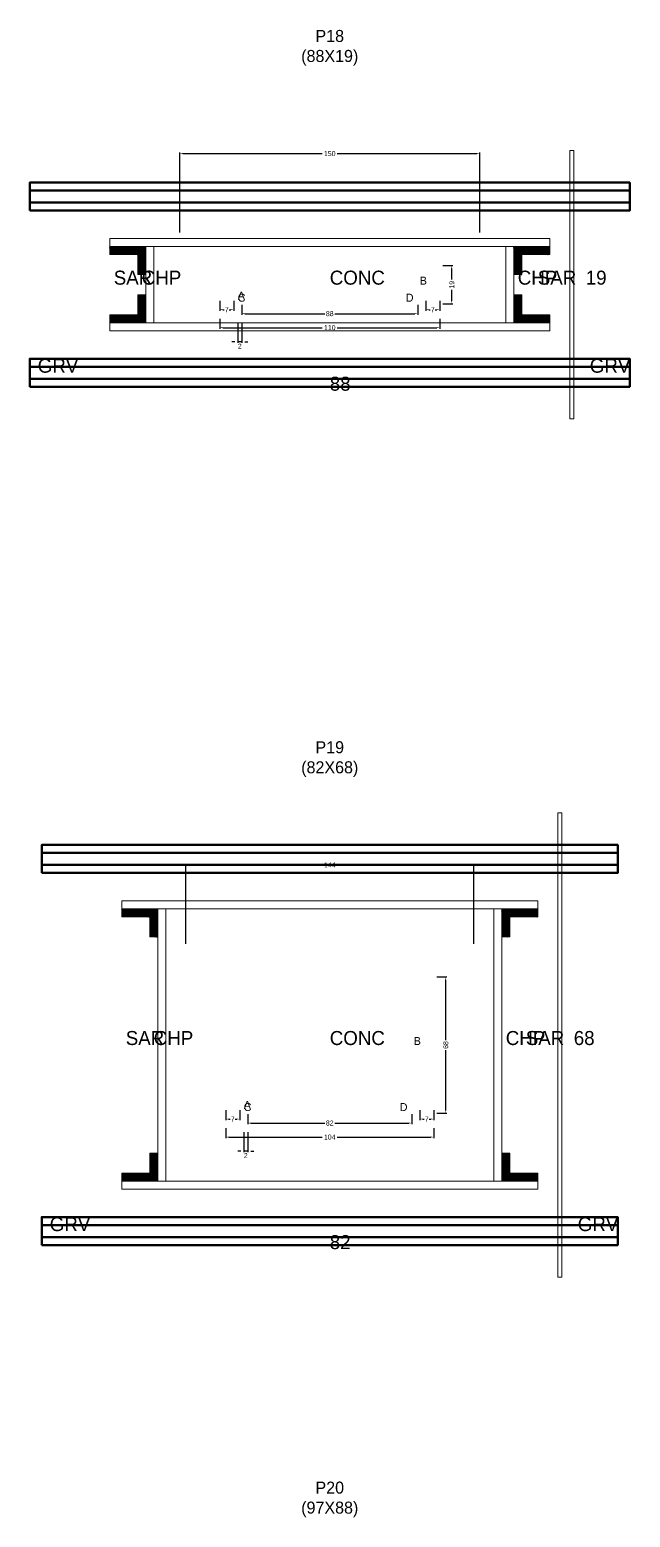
# Model space of a CAD drawing. Header units: centimetres. Extents: x -10500 to 4141, y -7986 to 295.
# Drawn here: x -150 to 150, y -6556 to -5813 of the extents above; entities that cross this region are included whole.
import ezdxf

# ---------------------------------------------------------------- set-up
doc = ezdxf.new("R2010")
doc.units = ezdxf.units.CM
for name, color, linetype in [('COTA', 241, 'Continuous'), ('GRAVATA', 224, 'Continuous'), ('Hachura', 251, 'Continuous'), ('NOMENCLATURA', 7, 'Continuous'), ('SARRAFO', 251, 'Continuous'), ('Texto Seção', 7, 'Continuous')]:
    doc.layers.add(name, color=color, linetype=linetype)
doc.dimstyles.new('cotax2', dxfattribs={"dimtxt": 2.5, "dimasz": 1.5, "dimexe": 0.5, "dimexo": 0.5, "dimgap": 0.5, "dimtad": 1, "dimcen": 2.5, "dimazin": 3, "dimtfac": 1, "dimtmove": 0, "dimatfit": 3})

# ---------------------------------------------------------------- blocks, each defined once
blk = doc.blocks.new('_CLOSEDFILLED')
at = {"color": 0, "linetype": 'BYBLOCK'}
blk.add_solid([(-1, 0.16), (0, 0), (-1, -0.16)], dxfattribs=at)
blk = doc.blocks.new('*D430')
for p, q in [((-55, -5957), (-55, -5962)), ((-53.5, -5961.5), (-3.75, -5961.5)), ((3.75, -5961.5), (53.5, -5961.5)), ((55, -5957), (55, -5962))]:
    blk.add_line(p, q)
at = {"layer": 'Defpoints'}
for p in [(-55, -5956.5), (-55, -5961.5), (55, -5956.5)]:
    blk.add_point(p, dxfattribs=at)
at = {"layer": 'COTA', "xscale": 1.5, "yscale": 1.5, "rotation": 180}
blk.add_blockref('_CLOSEDFILLED', (-55, -5961.5), dxfattribs=at)
at = {"layer": 'COTA', "xscale": 1.5, "yscale": 1.5}
blk.add_blockref('_CLOSEDFILLED', (55, -5961.5), dxfattribs=at)
at = {"layer": 'COTA', "insert": (0, -5961.5), "char_height": 2.5, "attachment_point": 5}
blk.add_mtext('110', dxfattribs=at)
blk = doc.blocks.new('*D431')
for p, q in [((-44, -5950), (-44, -5955)), ((-42.5, -5954.5), (-2.5, -5954.5)), ((2.5, -5954.5), (42.5, -5954.5)), ((44, -5950), (44, -5955))]:
    blk.add_line(p, q)
at = {"layer": 'Defpoints'}
for p in [(-44, -5949.5), (-44, -5954.5), (44, -5949.5)]:
    blk.add_point(p, dxfattribs=at)
at = {"layer": 'COTA', "xscale": 1.5, "yscale": 1.5, "rotation": 180}
blk.add_blockref('_CLOSEDFILLED', (-44, -5954.5), dxfattribs=at)
at = {"layer": 'COTA', "xscale": 1.5, "yscale": 1.5}
blk.add_blockref('_CLOSEDFILLED', (44, -5954.5), dxfattribs=at)
at = {"layer": 'COTA', "insert": (0, -5954.5), "char_height": 2.5, "attachment_point": 5}
blk.add_mtext('88', dxfattribs=at)
blk = doc.blocks.new('*D432')
for p, q in [((56.5, -5930.5), (61.5, -5930.5)), ((61, -5937.5), (61, -5932)), ((61, -5948), (61, -5942.5)), ((56.5, -5949.5), (61.5, -5949.5))]:
    blk.add_line(p, q)
at = {"layer": 'Defpoints'}
for p in [(56, -5930.5), (56, -5949.5), (61, -5949.5)]:
    blk.add_point(p, dxfattribs=at)
at = {"layer": 'COTA', "xscale": 1.5, "yscale": 1.5}
for p, rotation in [((61, -5930.5), 90), ((61, -5949.5), 270)]:
    blk.add_blockref('_CLOSEDFILLED', p, dxfattribs=dict(at, rotation=rotation))
at = {"layer": 'COTA', "insert": (61, -5940), "char_height": 2.5, "attachment_point": 5, "rotation": 90}
blk.add_mtext('19', dxfattribs=at)
blk = doc.blocks.new('*D433')
for p, q in [((-55, -5948), (-55, -5953)), ((-53.5, -5952.5), (-52.75, -5952.5)), ((-50.25, -5952.5), (-49.5, -5952.5)), ((-48, -5948), (-48, -5953))]:
    blk.add_line(p, q)
at = {"layer": 'Defpoints'}
for p in [(-55, -5947.5), (-55, -5952.5), (-48, -5947.5)]:
    blk.add_point(p, dxfattribs=at)
at = {"layer": 'COTA', "xscale": 1.5, "yscale": 1.5, "rotation": 180}
blk.add_blockref('_CLOSEDFILLED', (-55, -5952.5), dxfattribs=at)
at = {"layer": 'COTA', "xscale": 1.5, "yscale": 1.5}
blk.add_blockref('_CLOSEDFILLED', (-48, -5952.5), dxfattribs=at)
at = {"layer": 'COTA', "insert": (-51.5, -5952.5), "char_height": 2.5, "attachment_point": 5}
blk.add_mtext('7', dxfattribs=at)
blk = doc.blocks.new('*D434')
for p, q in [((48, -5948), (48, -5953)), ((49.5, -5952.5), (50.25, -5952.5)), ((52.75, -5952.5), (53.5, -5952.5)), ((55, -5948), (55, -5953))]:
    blk.add_line(p, q)
at = {"layer": 'Defpoints'}
for p in [(48, -5947.5), (48, -5952.5), (55, -5947.5)]:
    blk.add_point(p, dxfattribs=at)
at = {"layer": 'COTA', "xscale": 1.5, "yscale": 1.5, "rotation": 180}
blk.add_blockref('_CLOSEDFILLED', (48, -5952.5), dxfattribs=at)
at = {"layer": 'COTA', "xscale": 1.5, "yscale": 1.5}
blk.add_blockref('_CLOSEDFILLED', (55, -5952.5), dxfattribs=at)
at = {"layer": 'COTA', "insert": (51.5, -5952.5), "char_height": 2.5, "attachment_point": 5}
blk.add_mtext('7', dxfattribs=at)
blk = doc.blocks.new('*D435')
for p, q in [((-75, -5914), (-75, -5874)), ((-73.5, -5874.5), (-3.75, -5874.5)), ((3.75, -5874.5), (73.5, -5874.5)), ((75, -5914), (75, -5874))]:
    blk.add_line(p, q)
at = {"layer": 'Defpoints'}
for p in [(-75, -5874.5), (-75, -5914.5), (75, -5914.5)]:
    blk.add_point(p, dxfattribs=at)
at = {"layer": 'COTA', "xscale": 1.5, "yscale": 1.5, "rotation": 180}
blk.add_blockref('_CLOSEDFILLED', (-75, -5874.5), dxfattribs=at)
at = {"layer": 'COTA', "xscale": 1.5, "yscale": 1.5}
blk.add_blockref('_CLOSEDFILLED', (75, -5874.5), dxfattribs=at)
at = {"layer": 'COTA', "insert": (0, -5874.5), "char_height": 2.5, "attachment_point": 5}
blk.add_mtext('150', dxfattribs=at)
blk = doc.blocks.new('*D456')
for p, q in [((-52, -6361.5), (-52, -6366.5)), ((52, -6361.5), (52, -6366.5)), ((-50.5, -6366), (-3.75, -6366)), ((3.75, -6366), (50.5, -6366))]:
    blk.add_line(p, q)
at = {"layer": 'Defpoints'}
for p in [(-52, -6361), (52, -6361), (-52, -6366)]:
    blk.add_point(p, dxfattribs=at)
at = {"layer": 'COTA', "xscale": 1.5, "yscale": 1.5, "rotation": 180}
blk.add_blockref('_CLOSEDFILLED', (-52, -6366), dxfattribs=at)
at = {"layer": 'COTA', "xscale": 1.5, "yscale": 1.5}
blk.add_blockref('_CLOSEDFILLED', (52, -6366), dxfattribs=at)
at = {"layer": 'COTA', "insert": (0, -6366), "char_height": 2.5, "attachment_point": 5}
blk.add_mtext('104', dxfattribs=at)
blk = doc.blocks.new('*D457')
for p, q in [((-41, -6354.5), (-41, -6359.5)), ((41, -6354.5), (41, -6359.5)), ((-39.5, -6359), (-2.5, -6359)), ((2.5, -6359), (39.5, -6359))]:
    blk.add_line(p, q)
at = {"layer": 'Defpoints'}
for p in [(-41, -6354), (41, -6354), (-41, -6359)]:
    blk.add_point(p, dxfattribs=at)
at = {"layer": 'COTA', "xscale": 1.5, "yscale": 1.5, "rotation": 180}
blk.add_blockref('_CLOSEDFILLED', (-41, -6359), dxfattribs=at)
at = {"layer": 'COTA', "xscale": 1.5, "yscale": 1.5}
blk.add_blockref('_CLOSEDFILLED', (41, -6359), dxfattribs=at)
at = {"layer": 'COTA', "insert": (0, -6359), "char_height": 2.5, "attachment_point": 5}
blk.add_mtext('82', dxfattribs=at)
blk = doc.blocks.new('*D458')
for p, q in [((53.5, -6286), (58.5, -6286)), ((58, -6317.5), (58, -6287.5)), ((58, -6352.5), (58, -6322.5)), ((53.5, -6354), (58.5, -6354))]:
    blk.add_line(p, q)
at = {"layer": 'Defpoints'}
for p in [(53, -6286), (53, -6354), (58, -6354)]:
    blk.add_point(p, dxfattribs=at)
at = {"layer": 'COTA', "xscale": 1.5, "yscale": 1.5}
for p, rotation in [((58, -6286), 90), ((58, -6354), 270)]:
    blk.add_blockref('_CLOSEDFILLED', p, dxfattribs=dict(at, rotation=rotation))
at = {"layer": 'COTA', "insert": (58, -6320), "char_height": 2.5, "attachment_point": 5, "rotation": 90}
blk.add_mtext('68', dxfattribs=at)
blk = doc.blocks.new('*D459')
for p, q in [((-52, -6352.5), (-52, -6357.5)), ((-45, -6352.5), (-45, -6357.5)), ((-50.5, -6357), (-49.75, -6357)), ((-47.25, -6357), (-46.5, -6357))]:
    blk.add_line(p, q)
at = {"layer": 'Defpoints'}
for p in [(-52, -6352), (-45, -6352), (-52, -6357)]:
    blk.add_point(p, dxfattribs=at)
at = {"layer": 'COTA', "xscale": 1.5, "yscale": 1.5, "rotation": 180}
blk.add_blockref('_CLOSEDFILLED', (-52, -6357), dxfattribs=at)
at = {"layer": 'COTA', "xscale": 1.5, "yscale": 1.5}
blk.add_blockref('_CLOSEDFILLED', (-45, -6357), dxfattribs=at)
at = {"layer": 'COTA', "insert": (-48.5, -6357), "char_height": 2.5, "attachment_point": 5}
blk.add_mtext('7', dxfattribs=at)
blk = doc.blocks.new('*D460')
for p, q in [((45, -6352.5), (45, -6357.5)), ((52, -6352.5), (52, -6357.5)), ((46.5, -6357), (47.25, -6357)), ((49.75, -6357), (50.5, -6357))]:
    blk.add_line(p, q)
at = {"layer": 'Defpoints'}
for p in [(45, -6352), (52, -6352), (45, -6357)]:
    blk.add_point(p, dxfattribs=at)
at = {"layer": 'COTA', "xscale": 1.5, "yscale": 1.5, "rotation": 180}
blk.add_blockref('_CLOSEDFILLED', (45, -6357), dxfattribs=at)
at = {"layer": 'COTA', "xscale": 1.5, "yscale": 1.5}
blk.add_blockref('_CLOSEDFILLED', (52, -6357), dxfattribs=at)
at = {"layer": 'COTA', "insert": (48.5, -6357), "char_height": 2.5, "attachment_point": 5}
blk.add_mtext('7', dxfattribs=at)
blk = doc.blocks.new('*D461')
for p, q in [((-72, -6269.5), (-72, -6229.5)), ((72, -6269.5), (72, -6229.5)), ((-70.5, -6230), (-3.75, -6230)), ((3.75, -6230), (70.5, -6230))]:
    blk.add_line(p, q)
at = {"layer": 'Defpoints'}
for p in [(-72, -6230), (-72, -6270), (72, -6270)]:
    blk.add_point(p, dxfattribs=at)
at = {"layer": 'COTA', "xscale": 1.5, "yscale": 1.5, "rotation": 180}
blk.add_blockref('_CLOSEDFILLED', (-72, -6230), dxfattribs=at)
at = {"layer": 'COTA', "xscale": 1.5, "yscale": 1.5}
blk.add_blockref('_CLOSEDFILLED', (72, -6230), dxfattribs=at)
at = {"layer": 'COTA', "insert": (0, -6230), "char_height": 2.5, "attachment_point": 5}
blk.add_mtext('144', dxfattribs=at)

msp = doc.modelspace()

# ---------------------------------------------------------------- hatches: boundary and pattern name
at = {"layer": 'SARRAFO'}
h = msp.add_hatch(dxfattribs=at)
h.set_pattern_fill('SOLID', scale=2)
h.paths.add_polyline_path([(-110, -5925), (-96, -5925), (-96, -5921), (-110, -5921)])
h = msp.add_hatch(dxfattribs=at)
h.set_pattern_fill('SOLID', scale=2)
h.paths.add_polyline_path([(-96, -5935), (-92, -5935), (-92, -5921), (-96, -5921)])
h = msp.add_hatch(dxfattribs=at)
h.set_pattern_fill('SOLID', scale=2)
h.paths.add_polyline_path([(92, -5935), (96, -5935), (96, -5921), (92, -5921)])
h = msp.add_hatch(dxfattribs=at)
h.set_pattern_fill('SOLID', scale=2)
h.paths.add_polyline_path([(96, -5925), (110, -5925), (110, -5921), (96, -5921)])
h = msp.add_hatch(dxfattribs=at)
h.set_pattern_fill('SOLID', scale=2)
h.paths.add_polyline_path([(-96, -5959), (-92, -5959), (-92, -5945), (-96, -5945)])
h = msp.add_hatch(dxfattribs=at)
h.set_pattern_fill('SOLID', scale=2)
h.paths.add_polyline_path([(92, -5959), (96, -5959), (96, -5945), (92, -5945)])
h = msp.add_hatch(dxfattribs=at)
h.set_pattern_fill('SOLID', scale=2)
h.paths.add_polyline_path([(-110, -5959), (-96, -5959), (-96, -5955), (-110, -5955)])
h = msp.add_hatch(dxfattribs=at)
h.set_pattern_fill('SOLID', scale=2)
h.paths.add_polyline_path([(96, -5959), (110, -5959), (110, -5955), (96, -5955)])
h = msp.add_hatch(dxfattribs=at)
h.set_pattern_fill('SOLID', scale=2)
h.paths.add_polyline_path([(-104, -6256), (-90, -6256), (-90, -6252), (-104, -6252)])
h = msp.add_hatch(dxfattribs=at)
h.set_pattern_fill('SOLID', scale=2)
h.paths.add_polyline_path([(-90, -6266), (-86, -6266), (-86, -6252), (-90, -6252)])
h = msp.add_hatch(dxfattribs=at)
h.set_pattern_fill('SOLID', scale=2)
h.paths.add_polyline_path([(86, -6266), (90, -6266), (90, -6252), (86, -6252)])
h = msp.add_hatch(dxfattribs=at)
h.set_pattern_fill('SOLID', scale=2)
h.paths.add_polyline_path([(90, -6256), (104, -6256), (104, -6252), (90, -6252)])
h = msp.add_hatch(dxfattribs=at)
h.set_pattern_fill('SOLID', scale=2)
h.paths.add_polyline_path([(-90, -6388), (-86, -6388), (-86, -6374), (-90, -6374)])
h = msp.add_hatch(dxfattribs=at)
h.set_pattern_fill('SOLID', scale=2)
h.paths.add_polyline_path([(86, -6388), (90, -6388), (90, -6374), (86, -6374)])
h = msp.add_hatch(dxfattribs=at)
h.set_pattern_fill('SOLID', scale=2)
h.paths.add_polyline_path([(-104, -6388), (-90, -6388), (-90, -6384), (-104, -6384)])
h = msp.add_hatch(dxfattribs=at)
h.set_pattern_fill('SOLID', scale=2)
h.paths.add_polyline_path([(90, -6388), (104, -6388), (104, -6384), (90, -6384)])

# ---------------------------------------------------------------- linework, layer by layer
at = {"layer": 'GRAVATA', "lineweight": 50}
for points in [[(-150, -5903), (150, -5903), (150, -5889), (-150, -5889)], [(-150, -5899), (150, -5899), (150, -5893), (-150, -5893)], [(-150, -5991), (150, -5991), (150, -5977), (-150, -5977)], [(-150, -5987), (150, -5987), (150, -5981), (-150, -5981)], [(-144, -6234), (144, -6234), (144, -6220), (-144, -6220)], [(-144, -6230), (144, -6230), (144, -6224), (-144, -6224)], [(-144, -6420), (144, -6420), (144, -6406), (-144, -6406)], [(-144, -6416), (144, -6416), (144, -6410), (-144, -6410)]]:
    msp.add_lwpolyline(points, close=True, dxfattribs=at)
at = {"layer": 'Hachura', "lineweight": 13}
for points in [[(120, -6007), (122, -6007), (122, -5873), (120, -5873)], [(114, -6436), (116, -6436), (116, -6204), (114, -6204)]]:
    msp.add_lwpolyline(points, close=True, dxfattribs=at)
at = {"layer": 'Hachura', "lineweight": 18}
for points in [[(-110, -5921), (110, -5921), (110, -5917), (-110, -5917)], [(-92, -5959), (-88, -5959), (-88, -5921), (-92, -5921)], [(88, -5959), (92, -5959), (92, -5921), (88, -5921)], [(-110, -5963), (110, -5963), (110, -5959), (-110, -5959)], [(-104, -6252), (104, -6252), (104, -6248), (-104, -6248)], [(-86, -6388), (-82, -6388), (-82, -6252), (-86, -6252)], [(82, -6388), (86, -6388), (86, -6252), (82, -6252)], [(-104, -6392), (104, -6392), (104, -6388), (-104, -6388)]]:
    msp.add_lwpolyline(points, close=True, dxfattribs=at)
at = {"layer": 'SARRAFO', "lineweight": 13}
for points in [[(-110, -5925), (-96, -5925), (-96, -5921), (-110, -5921)], [(-96, -5935), (-92, -5935), (-92, -5921), (-96, -5921)], [(92, -5935), (96, -5935), (96, -5921), (92, -5921)], [(96, -5925), (110, -5925), (110, -5921), (96, -5921)], [(-96, -5959), (-92, -5959), (-92, -5945), (-96, -5945)], [(92, -5959), (96, -5959), (96, -5945), (92, -5945)], [(-110, -5959), (-96, -5959), (-96, -5955), (-110, -5955)], [(96, -5959), (110, -5959), (110, -5955), (96, -5955)], [(-104, -6256), (-90, -6256), (-90, -6252), (-104, -6252)], [(-90, -6266), (-86, -6266), (-86, -6252), (-90, -6252)], [(86, -6266), (90, -6266), (90, -6252), (86, -6252)], [(90, -6256), (104, -6256), (104, -6252), (90, -6252)], [(-90, -6388), (-86, -6388), (-86, -6374), (-90, -6374)], [(86, -6388), (90, -6388), (90, -6374), (86, -6374)], [(-104, -6388), (-90, -6388), (-90, -6384), (-104, -6384)], [(90, -6388), (104, -6388), (104, -6384), (90, -6384)]]:
    msp.add_lwpolyline(points, close=True, dxfattribs=at)

# ---------------------------------------------------------------- texts
at = {"layer": 'NOMENCLATURA'}
for s, p in [('B', (45, -5940)), ('A', (-46, -5947.5)), ('C', (-46, -5948.5)), ('D', (38, -5948.5)), ('B', (42, -6320)), ('A', (-43, -6352)), ('C', (-43, -6353)), ('D', (35, -6353))]:
    msp.add_text(s, height=4, dxfattribs=at).set_placement(p)
at = {"layer": 'NOMENCLATURA', "char_height": 6, "attachment_point": 8}
for s, insert in [('P18\\P(88X19)', (0, -5830.5)), ('P19\\P(82X68)', (0, -6186)), ('P20\\P(97X88)', (0, -6556))]:
    msp.add_mtext(s, dxfattribs=dict(at, insert=insert))
at = {"layer": 'Texto Seção'}
for s, p in [('SAR', (-108, -5940)), ('CHP', (-94, -5940)), ('CONC', (0, -5940)), ('CHP', (94, -5940)), ('SAR', (104, -5940)), ('19', (128, -5940)), ('GRV', (-146, -5984)), ('GRV', (130, -5984)), ('88', (0, -5993)), ('SAR', (-102, -6320)), ('CHP', (-88, -6320)), ('CONC', (0, -6320)), ('CHP', (88, -6320)), ('SAR', (98, -6320)), ('68', (122, -6320)), ('GRV', (-140, -6413)), ('GRV', (124, -6413)), ('82', (0, -6422))]:
    msp.add_text(s, height=7, dxfattribs=at).set_placement(p)

# ---------------------------------------------------------------- dimensions: what is measured, and where the dimension line sits
at = {"layer": 'COTA'}
for base, p1, p2, picture, middle in [((-75, -5874.5), (-75, -5914.5), (75, -5914.5), '*D435', (0, -5874.5)), ((-55, -5952.5), (-55, -5947.5), (-48, -5947.5), '*D433', (-51.5, -5952.5)), ((-44, -5954.5), (-44, -5949.5), (44, -5949.5), '*D431', (0, -5954.5)), ((48, -5952.5), (48, -5947.5), (55, -5947.5), '*D434', (51.5, -5952.5)), ((-55, -5961.5), (-55, -5956.5), (55, -5956.5), '*D430', (0, -5961.5)), ((-72, -6230), (-72, -6270), (72, -6270), '*D461', (0, -6230)), ((-52, -6357), (-52, -6352), (-45, -6352), '*D459', (-48.5, -6357)), ((-41, -6359), (-41, -6354), (41, -6354), '*D457', (0, -6359)), ((45, -6357), (45, -6352), (52, -6352), '*D460', (48.5, -6357)), ((-52, -6366), (-52, -6361), (52, -6361), '*D456', (0, -6366))]:
    dim = msp.add_linear_dim(base=base, p1=p1, p2=p2, dimstyle='cotax2', dxfattribs=at)
    dim.commit()
    dim.dimension.update_dxf_attribs({"geometry": picture, "text_midpoint": middle})
for base, p1, p2, picture, middle in [((61, -5949.5), (56, -5949.5), (56, -5930.5), '*D432', (61, -5940)), ((58, -6354), (53, -6354), (53, -6286), '*D458', (58, -6320))]:
    dim = msp.add_linear_dim(base=base, p1=p1, p2=p2, angle=90, dimstyle='cotax2', dxfattribs=at)
    dim.commit()
    dim.dimension.update_dxf_attribs({"geometry": picture, "text_midpoint": middle})
for base, p1, p2 in [((-44, -5968.5), (-44, -5958.5), (-46, -5958.5)), ((-41, -6373), (-41, -6363), (-43, -6363))]:
    msp.add_linear_dim(base=base, p1=p1, p2=p2, dimstyle='cotax2', dxfattribs=at).render()

doc.saveas('drawing.dxf')
